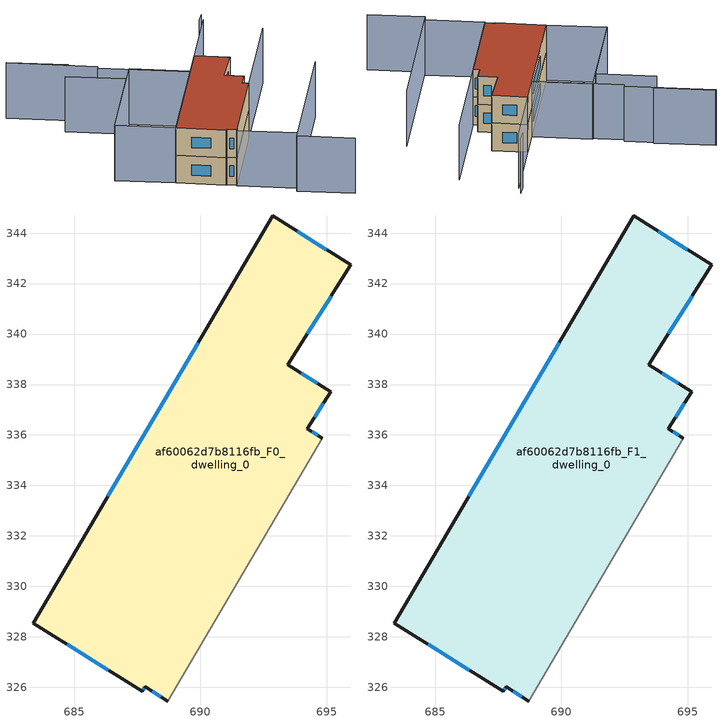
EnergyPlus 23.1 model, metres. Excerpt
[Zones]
af60062d7b8116fb_F0_dwelling_0
 floor ground (EU_floor_Construction): 695.95,342.74 693.46,338.78 695.17,337.71 694.24,336.25 694.83,335.87 688.71,325.46 687.81,326.02 687.69,325.84 683.38,328.55 692.87,344.68 z0
 wall outside (EU_wall_Construction): 694.83,335.87 694.24,336.25 695.17,337.71 693.46,338.78 695.95,342.74 692.87,344.68 683.38,328.55 687.69,325.84 687.81,326.02 688.71,325.46 z0:3
 wall adiabatic (EU_wall_Construction): 688.71,325.46 694.83,335.87 z0:3
 window (EU_Window_Construction): 688.09,325.85 688.43,325.64 / 687.73,325.9 687.78,325.97 / 684.73,327.7 686.35,326.68 / 689.91,339.65 686.34,333.57 / 694.99,343.34 693.83,344.07 / 694.24,340.02 695.18,341.51 / 694.64,338.05 693.99,338.45 / 694.53,336.7 694.88,337.25 / 694.65,335.99 694.43,336.13 z0.93:2.07
af60062d7b8116fb_F1_dwelling_0
 floor to af60062d7b8116fb_F0_dwelling_0 (EU_floor_Construction): 695.95,342.74 693.46,338.78 695.17,337.71 694.24,336.25 694.83,335.87 688.71,325.46 687.81,326.02 687.69,325.84 683.38,328.55 692.87,344.68 z3
 wall outside (EU_wall_Construction): 694.83,335.87 694.24,336.25 695.17,337.71 693.46,338.78 695.95,342.74 692.87,344.68 683.38,328.55 687.69,325.84 687.81,326.02 688.71,325.46 z3:6
 wall adiabatic (EU_wall_Construction): 688.71,325.46 694.83,335.87 z3:6
 window (EU_Window_Construction): 688.09,325.85 688.43,325.64 / 687.73,325.9 687.78,325.97 / 684.73,327.7 686.35,326.68 / 689.91,339.65 686.34,333.57 / 694.99,343.34 693.83,344.07 / 694.24,340.02 695.18,341.51 / 694.64,338.05 693.99,338.45 / 694.53,336.7 694.88,337.25 / 694.65,335.99 694.43,336.13 z3.93:5.07
 roof outside (EU_roof_Construction): 688.71,325.46 694.83,335.87 694.24,336.25 695.17,337.71 693.46,338.78 695.95,342.74 692.87,344.68 683.38,328.55 687.69,325.84 687.81,326.02 z6
shading: 675.08,350.93 680.4,347.8 / 698.56,318.6 693.5,321.57 / 693.5,321.57 703.21,338.1 / 693.87,322.21 688.62,325.3 / 688.62,325.3 702.11,348.24 / 678.87,345.2 684.18,342.08 / 684.18,342.08 678.16,331.83 / 697.61,352.73 690.75,341.07 / 690.75,341.07 682.73,345.78 / 682.9,346.15 674.96,350.89 / 697.92,353.96 697.18,352.77 / 690.82,341.2 683.38,328.55 / 683.38,328.55 678.07,331.67 / 678.07,331.67 685.51,344.33 / 685.51,344.33 690.82,341.2 z0:6
[Building]
EU S2 Campaign: North Axis=0; Terrain=City; Solar Distribution=FullExterior
[Site:Location]
Montreal-Trudeau.Intl.AP: Latitude=45.4667; Longitude=-73.75; Time Zone=-5; Elevation=36
[SizingPeriod:WeatherFileDays]
AnnualSizingPeriod: Begin Month=1; Begin Day of Month=1; End Month=12; End Day of Month=31; Day of Week for Start Day=Monday; Use Weather File Daylight Saving Period=No; Use Weather File Rain and Snow Indicators=No
[MATERIAL]
EU_InternalMass_Material: Roughness=MediumRough; Thickness=0.1; Conductivity=1; Density=1800; Specific Heat=900; Thermal Absorptance=0.9; Solar Absorptance=0.7; Visible Absorptance=0.7
[MATERIAL:NOMASS] Roughness=MediumRough; Thermal Absorptance=0.9; Solar Absorptance=0.7; Visible Absorptance=0.7
Name | Thermal Resistance
EU_wall_NoMass; EU_floor_NoMass | 1.51479
EU_roof_NoMass | 2.84114
[WINDOWMATERIAL:SIMPLEGLAZINGSYSTEM]
EU_Window_SimpleGlazing: UFactor=3.53504; Solar Heat Gain Coefficient=0.8; Visible Transmittance=0.8
[CONSTRUCTION]
EU_wall_Construction: EU_wall_NoMass
EU_roof_Construction: EU_roof_NoMass
EU_floor_Construction: EU_floor_NoMass
EU_Window_Construction: EU_Window_SimpleGlazing
EU_InternalMass_Construction: EU_InternalMass_Material
[ZONE] Type=1; Multiplier=1; Ceiling Height=autocalculate; Floor Area=autocalculate; Part of Total Floor Area=Yes
Name | Volume
af60062d7b8116fb_F0_dwelling_0 | 305.24
af60062d7b8116fb_F1_dwelling_0 | 305.238
[INTERNALMASS] Construction=EU_InternalMass_Construction; Surface Area=101.746
Name | Zone or ZoneList
af60062d7b8116fb_F0_dwelling_0_EU_InternalMass | af60062d7b8116fb_F0_dwelling_0
af60062d7b8116fb_F1_dwelling_0_EU_InternalMass | af60062d7b8116fb_F1_dwelling_0
[OTHEREQUIPMENT] Fuel Type=Electricity; Design Level Calculation Method=Watts/Area; Power per Zone Floor Area=1; Fraction Latent=0; Fraction Radiant=0; Fraction Lost=0; Carbon Dioxide Generation Rate=0; EndUse Subcategory=EU_Step8_InternalGains
Name | Zone or ZoneList or Space or SpaceList | Schedule
EU_Step8_InternalGain_af60062d7b8116fb_F0_dwelling_0_f000 | af60062d7b8116fb_F0_dwelling_0 | EU_Step8_GainSchedule_af60062d7b8116fb_F0_dwelling_0_f000
EU_Step8_InternalGain_af60062d7b8116fb_F1_dwelling_0_f000 | af60062d7b8116fb_F1_dwelling_0 | EU_Step8_GainSchedule_af60062d7b8116fb_F1_dwelling_0_f000
[ZONEVENTILATION:DESIGNFLOWRATE] Schedule=EU_AlwaysOn; Design Flow Rate Calculation Method=AirChanges/Hour; Air Changes per Hour=0.775154; Ventilation Type=Natural; Fan Pressure Rise=0; Fan Total Efficiency=1; Constant Term Coefficient=1; Temperature Term Coefficient=0; Velocity Term Coefficient=0; Velocity Squared Term Coefficient=0; Minimum Indoor Temperature=-100; Maximum Indoor Temperature=100; Delta Temperature=-100; Minimum Outdoor Temperature=-100; Maximum Outdoor Temperature=100; Maximum Wind Speed=40
Name | Zone or ZoneList or Space or SpaceList
EU_ConstantAir_af60062d7b8116fb_F0_dwelling_0 | af60062d7b8116fb_F0_dwelling_0
EU_ConstantAir_af60062d7b8116fb_F1_dwelling_0 | af60062d7b8116fb_F1_dwelling_0
[HVACTEMPLATE:THERMOSTAT] Constant Heating Setpoint=20; Constant Cooling Setpoint=50
EU_HeatOnly_af60062d7b8116fb_F0_dwelling_0; EU_HeatOnly_af60062d7b8116fb_F1_dwelling_0
[HVACTEMPLATE:ZONE:IDEALLOADSAIRSYSTEM] System Availability Schedule=EU_AlwaysOn; Maximum Heating Supply Air Temperature=50; Minimum Cooling Supply Air Temperature=13; Maximum Heating Supply Air Humidity Ratio=0.0156; Minimum Cooling Supply Air Humidity Ratio=0.0077; Heating Limit=NoLimit; Cooling Limit=NoLimit; Heating Availability Schedule=EU_AlwaysOn; Cooling Availability Schedule=EU_CoolingOff; Dehumidification Control Type=ConstantSensibleHeatRatio; Cooling Sensible Heat Ratio=0.7; Dehumidification Setpoint=60; Humidification Control Type=None; Humidification Setpoint=30; Outdoor Air Method=None; Outdoor Air Flow Rate per Person=0.00944; Outdoor Air Flow Rate per Zone Floor Area=0; Outdoor Air Flow Rate per Zone=0; Demand Controlled Ventilation Type=None; Outdoor Air Economizer Type=NoEconomizer; Heat Recovery Type=None; Sensible Heat Recovery Effectiveness=0.7; Latent Heat Recovery Effectiveness=0.65
Name | Template Thermostat
af60062d7b8116fb_F0_dwelling_0 | EU_HeatOnly_af60062d7b8116fb_F0_dwelling_0
af60062d7b8116fb_F1_dwelling_0 | EU_HeatOnly_af60062d7b8116fb_F1_dwelling_0
[SIZING:ZONE] Zone Cooling Design Supply Air Temperature Input Method=SupplyAirTemperature; Zone Cooling Design Supply Air Temperature=13; Zone Heating Design Supply Air Temperature Input Method=SupplyAirTemperature; Zone Heating Design Supply Air Temperature=50; Zone Cooling Design Supply Air Humidity Ratio=0.008; Zone Heating Design Supply Air Humidity Ratio=0.008; Cooling Design Air Flow Method=DesignDay; Cooling Design Air Flow Rate=0; Cooling Minimum Air Flow per Zone Floor Area=0.000762; Cooling Minimum Air Flow=0; Cooling Minimum Air Flow Fraction=0.2; Heating Design Air Flow Method=DesignDay; Heating Design Air Flow Rate=0; Heating Maximum Air Flow per Zone Floor Area=0.002032; Heating Maximum Air Flow=0.141576; Heating Maximum Air Flow Fraction=0.3; Account for Dedicated Outdoor Air System=No; Dedicated Outdoor Air System Control Strategy=NeutralSupplyAir; Dedicated Outdoor Air Low Setpoint Temperature for Design=autosize; Dedicated Outdoor Air High Setpoint Temperature for Design=autosize; Zone Load Sizing Method=Sensible Load Only No Latent Load; Zone Latent Cooling Design Supply Air Humidity Ratio Input Method=HumidityRatioDifference; Zone Cooling Design Supply Air Humidity Ratio Difference=0.005; Zone Latent Heating Design Supply Air Humidity Ratio Input Method=HumidityRatioDifference; Zone Humidification Design Supply Air Humidity Ratio Difference=0.005
af60062d7b8116fb_F0_dwelling_0; af60062d7b8116fb_F1_dwelling_0
[SCHEDULE:CONSTANT]
Name | Hourly Value
EU_AlwaysOn | 1
EU_CoolingOff | 0
[SCHEDULE:FILE] Column Number=1; Rows to Skip at Top=0; Number of Hours of Data=8760; Column Separator=Comma; Interpolate to Timestep=No; Minutes per Item=60; Adjust Schedule for Daylight Savings=Yes
Name | File
EU_Step8_GainSchedule_af60062d7b8116fb_F0_dwelling_0_f000 | ../../schedules/af60062d7b8116fb/af60062d7b8116fb_F0_dwelling_0_f000_gain.csv
EU_Step8_GainSchedule_af60062d7b8116fb_F1_dwelling_0_f000 | ../../schedules/af60062d7b8116fb/af60062d7b8116fb_F1_dwelling_0_f000_gain.csv
